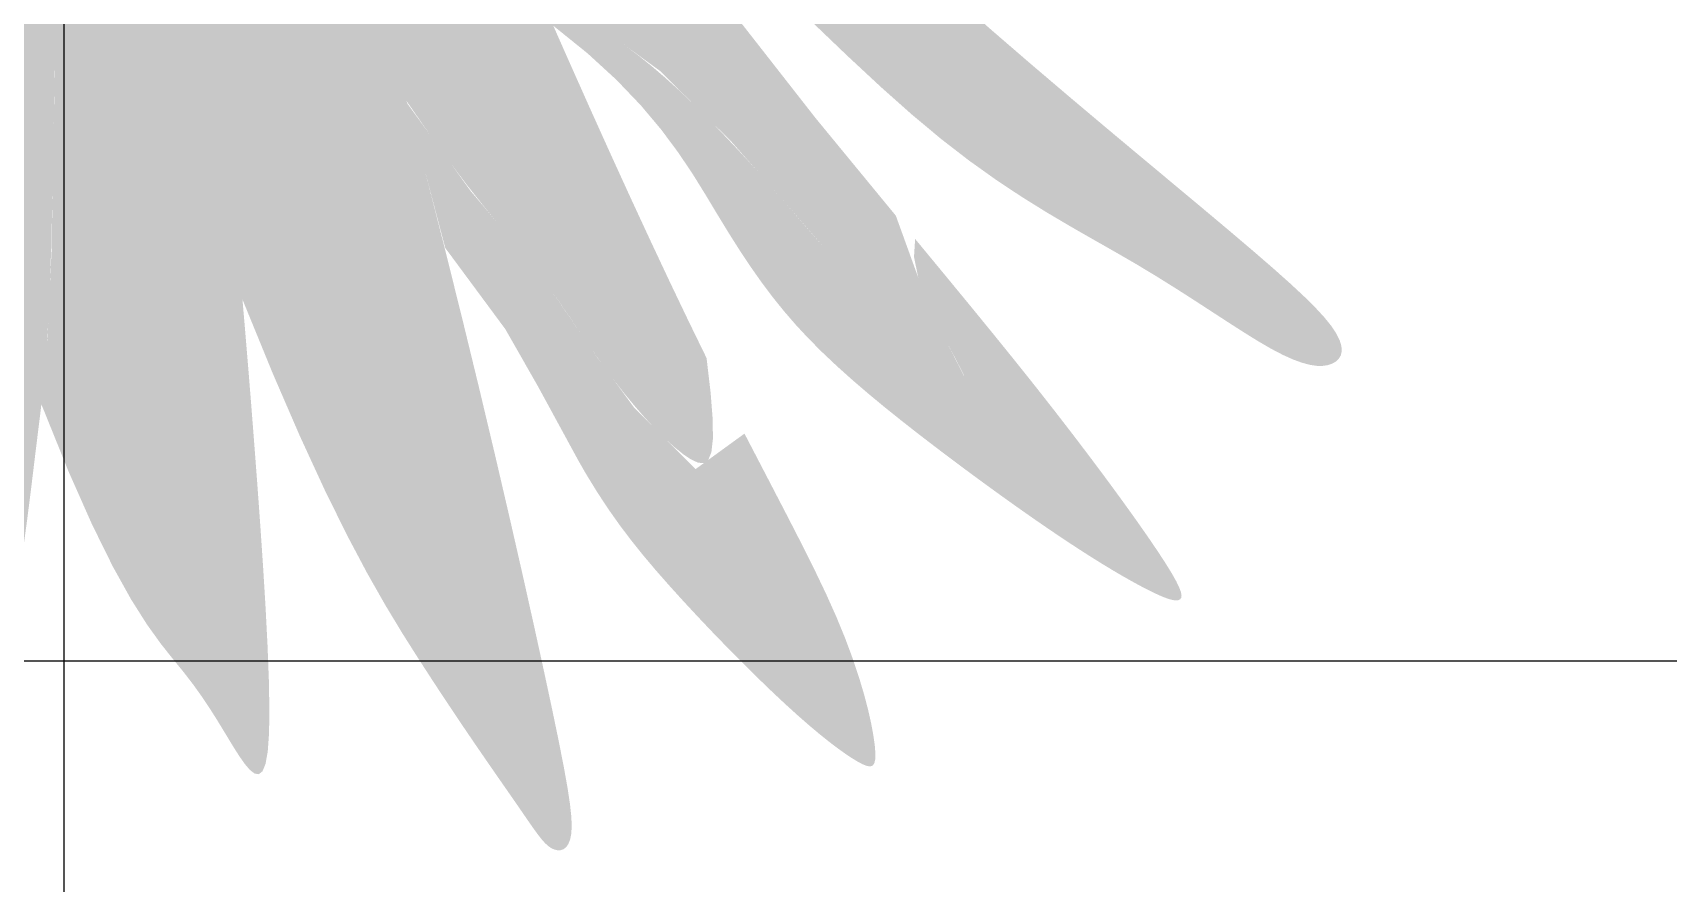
# Model space of a CAD drawing. Header units: millimetres. Extents: x 471 to 1044, y 7 to 541.
# Drawn here: x 847.76 to 856.89, y 122.46 to 127.21 of the extents above; entities that cross this region are included whole.
import ezdxf

# ---------------------------------------------------------------- set-up
doc = ezdxf.new("R2010")
doc.units = ezdxf.units.MM
doc.layers.add('Images', color=7, linetype='Continuous')
doc.layers.add('magpiefill', color=3, linetype='Continuous')
picture_1 = doc.add_image_def('image5.jpg', size_in_pixel=(1024, 768))
picture_2 = doc.add_image_def('image3.png', size_in_pixel=(1746, 774))

msp = doc.modelspace()

# ---------------------------------------------------------------- hatches: boundary and pattern name
at = {"layer": 'magpiefill'}
h = msp.add_hatch(color=253, dxfattribs=at)
h.dxf.hatch_style = 1
h.paths.add_polyline_path([(853.5413999579443, 126.8519227258764), (853.3300902440858, 127.031831310063), (853.1165250088832, 127.2161630509039), (852.9042731091051, 127.4026064848273), (852.7865336621123, 127.5083510807669), (852.793484508117, 127.3909313597562), (852.7661606065924, 127.3257220469329), (852.7096214992428, 127.3051340571011), (852.6289267277728, 127.3215783050649), (852.5291358338857, 127.3674657056282), (852.4153083592867, 127.4352071735951), (852.2925038456799, 127.5172136237696), (852.1657818347692, 127.6058959709559), (852.0394395050537, 127.6950916848651), (851.9147245822126, 127.7843444548378), (851.792122428719, 127.8746245251219), (851.6721184070473, 127.9669021399654), (851.5551978796705, 128.062147543616), (851.4418462090628, 128.1613309803217), (851.3325487576979, 128.2654226943304), (851.227790888049, 128.3753929298899), (851.1279009330844, 128.4918052856805), (851.0325791077478, 128.6135967781116), (850.9413685974771, 128.7392977780253), (850.853812587711, 128.8674386562633), (850.7694542638867, 128.9965497836677), (850.6878368114433, 129.1251615310799), (850.608503415818, 129.2518042693424), (850.5309972624493, 129.3750083692969), (850.4568216051268, 129.4921266501532), (850.3953199710488, 129.5958017245953), (850.3577959557635, 129.6774986536747), (850.3555531548211, 129.7286824984434), (850.3998951637707, 129.7408183199531), (850.5021255781619, 129.7053711792557), (850.6735479935439, 129.613806137403), (850.925466005466, 129.4575882554469), (850.8725952209145, 129.5206413509781), (850.6929200330994, 129.7354993316765), (850.5128527769168, 129.9489486330093), (850.3328337756359, 130.1580084768646), (850.1533033525245, 130.3596980851305), (849.9747018308506, 130.5510366796954), (849.7974695338828, 130.7290434824473), (849.7669016633292, 130.6679383700522), (849.9032984744565, 130.4975271463085), (849.9714976334192, 130.3271159225648), (849.8011051503734, 130.1811390078429), (849.8974852455142, 130.0406374080829), (850.0000153085173, 129.8899284871821), (850.1072131241606, 129.7310085543355), (850.2175964772212, 129.565873918738), (850.329683152476, 129.3965208895842), (850.4419909347037, 129.2249457760694), (850.5530376086806, 129.0531448873884), (850.6613409591844, 128.8831145327362), (850.7658156995387, 128.7164683632728), (850.8669642572543, 128.5532893980208), (850.9656859883864, 128.3932779979681), (850.9747532247782, 128.3786181094512), (851.3085309825403, 128.0514024264047), (851.6041785056289, 127.7605357401301), (851.866245657948, 127.5030267280577), (852.0992823034014, 127.2758840676182), (852.3078383058939, 127.0761164362422), (852.4964635293288, 126.9007325113603), (852.6697078376112, 126.7467409704031), (852.8321210946444, 126.6111504908012), (852.9875353008513, 126.4911329989977), (853.136911002727, 126.3845134174856), (853.2804908832852, 126.2892799177701), (853.4185176255398, 126.2034206713568), (853.5512339125041, 126.124923849751), (853.6788824271923, 126.0517776244581), (853.8017058526173, 125.9819701669834), (853.9199468717936, 125.9134896488326), (854.0337363433821, 125.8448497901915), (854.1427578286387, 125.7766665059691), (854.2465830644671, 125.7100812597549), (854.34478378777, 125.6462355151386), (854.436931735451, 125.5862707357097), (854.5225986444136, 125.5313283850579), (854.6013562515616, 125.4825499267727), (854.6727762937983, 125.4410768244437), (854.736592295518, 125.407755663632), (854.793184931081, 125.3822535177854), (854.8430966623371, 125.3639425823229), (854.8868699511379, 125.3521950526637), (854.9250472593342, 125.3463831242272), (854.9581710487762, 125.3458789924325), (854.9867837813156, 125.3500548526986), (855.0114279188026, 125.358282900445), (855.0324032424439, 125.370082769777), (855.0490388108672, 125.3855638495454), (855.0604210020558, 125.4049829672873), (855.065636193993, 125.4285969505396), (855.0637707646626, 125.4566626268395), (855.0539110920474, 125.489436823724), (855.0351435541309, 125.5271763687301), (855.0065545288969, 125.5701380893949), (854.9671875668339, 125.6187547893184), (854.9159149084546, 125.6741631763525), (854.8515659667771, 125.7376759344122), (854.7729701548199, 125.8106057474126), (854.6789568856013, 125.8942652992686), (854.5683555721387, 125.989967273895), (854.4399956274508, 126.099024355207), (854.2927064645562, 126.2227492271194), (854.1261074037641, 126.3618505489659), (853.9429773945524, 126.5146208817558), (853.7468852936893, 126.6787487619166)])
h = msp.add_hatch(color=255, dxfattribs=at)
h.dxf.hatch_style = 1
h.paths.add_polyline_path([(850.6705154185445, 127.5029357993614), (850.7031061199621, 127.4504570781791), (850.7405219461787, 127.4013456789142), (850.7836194310869, 127.3552544107525), (850.832227265302, 127.3111321773164), (850.8859171786205, 127.2677519058371), (850.9442609008381, 127.2238865235463), (851.262512144857, 126.992061553488), (851.6590711064916, 126.5992218912782), (851.8991796745106, 126.3273929281032), (851.9366808820353, 126.2840037348443), (852.180796727477, 126.0033733367792), (852.2127575316651, 125.9672900361882), (852.2911106665317, 125.8805865010934), (852.3777435166928, 125.7868629857764), (852.4732366111396, 125.6859340051584), (852.5734120162008, 125.5825794281839), (852.6729021825397, 125.4828204623037), (852.766339560819, 125.392678314968), (852.8483566017023, 125.3181741936277), (852.9135857558524, 125.2653293057332), (852.9566594739324, 125.2401648587351), (852.9722102066055, 125.2487020600839), (852.9592890033684, 125.288387429892), (852.8048012398469, 125.590236724355), (852.7480223295663, 125.7145793231049), (852.5780923442915, 126.1842575568798), (852.1307209256609, 126.7283979632481), (851.6954815575484, 127.2850162148696), (851.365382467425, 127.7576616046475), (851.1241490890895, 128.1370751937194), (850.7639500453699, 128.71944424165), (850.6613409591839, 128.8831145327362), (850.5530376086806, 129.0531448873884), (850.4419909347037, 129.2249457760694), (850.329683152476, 129.3965208895843), (850.2175964772212, 129.565873918738), (850.1072131241606, 129.7310085543356), (850.0000153085173, 129.8899284871822), (849.8974852455142, 130.0406374080829), (849.8011051503734, 130.1811390078429), (849.7328013304493, 130.1226224540725), (849.6987025043666, 129.91812898558), (849.8010004894115, 129.7136355170877), (849.7781513347429, 129.7050713925989), (849.8173331895462, 129.5369756279781), (849.8627092695117, 129.3823577092217), (849.9129378740683, 129.239618363356), (849.9666773026454, 129.1071583174074), (850.0225858546712, 128.9833782984023), (850.0793218295751, 128.8666790333667), (850.1355435267863, 128.7554612493271), (850.3179259273722, 128.3953791902372), (850.4513215373779, 128.0639261214445), (850.6594846323662, 127.5243324150265)])
h = msp.add_hatch(color=255, dxfattribs=at)
h.dxf.hatch_style = 1
h.paths.add_polyline_path([(850.6228215297808, 127.3444208216116), (850.4942585210613, 127.6350058158382), (850.3592374341654, 127.9361534087191), (850.2160709700449, 128.2481795553941), (850.0630718296518, 128.5714002110038), (849.8985527139387, 128.9061313306881), (849.7208263238565, 129.2526888695874), (849.5282053603589, 129.6113887828415), (849.2554102313063, 129.6795532723389), (849.2895090573886, 129.4409775590979), (849.1168677722387, 129.3939170350577), (849.1894795615219, 129.1609483918612), (849.2766944733546, 128.8706599398857), (849.3756269236026, 128.5325610573211), (849.4833913281316, 128.1561611223573), (849.5971021028074, 127.7509695131841), (849.7138736634959, 127.3264956079913), (849.8308204260622, 126.8922487849688), (849.8489341401444, 126.8233513246897), (849.9802666051339, 126.6338901399883), (850.0944635496492, 126.4760900953866), (850.1937934378172, 126.3449389699407), (850.2805247337653, 126.2354245427067), (850.3569259016206, 126.1425345927407), (850.4252654055106, 126.0612568990988), (850.4878117095625, 125.9865792408372), (850.5468332779035, 125.913489397012), (850.6042752210963, 125.837934176015), (850.6607892354457, 125.7596965035816), (850.7167036636922, 125.6795183347832), (850.7723468485754, 125.5981416246906), (850.8280471328355, 125.5163083283755), (850.8841328592132, 125.4347604009087), (850.9409323704488, 125.3542397973614), (850.9987740092813, 125.275488472805), (851.0577862599714, 125.1992983195228), (851.1172981728544, 125.1266609786474), (851.1764389397861, 125.0586180285231), (851.234337752622, 124.996211047495), (851.290123803217, 124.9404816139076), (851.3429262834268, 124.8924713061055), (851.391874385107, 124.8532217024336), (851.4360973001124, 124.8237743812363), (851.4747375989493, 124.8058031605939), (851.5069913667251, 124.803510817529), (851.5320680671973, 124.8217323687994), (851.5491771641248, 124.8653028311632), (851.5575281212643, 124.9390572213784), (851.5563304023742, 125.0478305562029), (851.5447934712131, 125.1964578523948), (851.5221267915379, 125.389774126712), (851.4224127338473, 125.5945084693697), (851.3176191569507, 125.81369517903), (851.2096707079838, 126.0433119786969), (851.0985816653445, 126.2832589880437), (850.984366307431, 126.5334363267441), (850.8670389126407, 126.7937441144714), (850.7466137593717, 127.064082470899)])
h = msp.add_hatch(color=253, dxfattribs=at)
h.dxf.hatch_style = 1
h.paths.add_polyline_path([(853.466172997985, 125.0920604434296), (853.354715214595, 125.2340915108056), (853.2380516729129, 125.3802936643484), (853.1171340641679, 125.5298060532511), (852.9929616629968, 125.6818296565423), (852.8665337440345, 125.8355654532506), (852.738849581918, 125.9902144224043), (852.6855751653363, 126.0546574589698), (852.6793655304125, 125.9536902467987), (852.703219330054, 125.8384126397777), (852.7480223295663, 125.7145793231049), (852.8048012398469, 125.590236724355), (852.8645827717935, 125.4734312711031), (852.9183936363036, 125.372209390924), (852.9572605442752, 125.2946175113927), (852.9722102066055, 125.2487020600839), (852.9566594739324, 125.2401648587351), (852.9135857558524, 125.2653293057332), (852.8483566017023, 125.3181741936277), (852.766339560819, 125.392678314968), (852.6729021825397, 125.4828204623037), (852.5734120162008, 125.5825794281839), (852.4732366111396, 125.6859340051584), (852.3777435166928, 125.7868629857764), (852.2911106665317, 125.8805865010934), (852.2127575316651, 125.9672900361882), (852.1409139674381, 126.048400414646), (852.0738098291934, 126.1253444600516), (852.009674972275, 126.1995489959899), (851.9467392520271, 126.272440846046), (851.8832325237934, 126.3454468338046), (851.8173846429179, 126.4199937828509), (851.7478584837529, 126.4970709574319), (851.6750489966873, 126.5759173844446), (851.5997841511182, 126.6553345314479), (851.5228919164431, 126.7341238660011), (851.4452002620594, 126.8110868556632), (851.3675371573643, 126.8850249679932), (851.2907305717547, 126.9547396705505), (851.2156084746287, 127.0190324308938), (851.1429322188508, 127.0771089841174), (851.0731966911574, 127.129792135455), (851.0068301617519, 127.1783089576751), (850.9442609008381, 127.2238865235463), (850.8859171786205, 127.2677519058371), (850.832227265302, 127.3111321773164), (850.7836194310869, 127.3552544107525), (850.7405219461787, 127.4013456789142), (850.7031061199621, 127.4504570781791), (850.6705154185445, 127.5029357993614), (850.6416363472138, 127.5589530568844), (850.6153554112582, 127.6186800651716), (850.5905591159656, 127.6822880386463), (850.5661339666246, 127.7499481917317), (850.5409664685233, 127.8218317388512), (850.5139431269497, 127.8981098944282), (850.4841312725464, 127.9788777769854), (850.4513215373779, 128.0639261214445), (850.4154853788625, 128.1529695668262), (850.3765942544185, 128.2457227521517), (850.334619621465, 128.3419003164418), (850.2895329374207, 128.4412168987175), (850.2413056597036, 128.5433871379999), (850.1899092457331, 128.6481256733099), (850.1355435267863, 128.7554612493271), (850.0793218295751, 128.8666790333667), (850.0225858546712, 128.9833782984023), (849.9666773026454, 129.1071583174074), (849.9129378740683, 129.239618363356), (849.8627092695117, 129.3823577092217), (849.8173331895462, 129.5369756279781), (849.7781513347429, 129.7050713925989), (849.5282053603589, 129.6113887828415), (849.7208263238565, 129.2526888695874), (849.8985527139387, 128.9061313306881), (850.0630718296518, 128.5714002110038), (850.2160709700449, 128.2481795553941), (850.3592374341654, 127.9361534087191), (850.4942585210617, 127.6350058158382), (850.6228215297808, 127.3444208216116), (850.6670742323606, 127.2442066991517), (850.8577481595851, 127.0904526379546), (851.019085222443, 126.9424854108537), (851.1549011588038, 126.8005056407845), (851.2690117065379, 126.6647139506828), (851.3652326035146, 126.5353109634842), (851.447379587604, 126.4124973021241), (851.5192683966754, 126.2964735895382), (851.5847147685988, 126.187440448662), (851.6470626536377, 126.0854152487203), (851.7077688516276, 125.9896823440933), (851.7678183747978, 125.8993428354502), (851.8281962353778, 125.8134978234606), (851.889887445597, 125.7312484087936), (851.9538770176844, 125.6516956921187), (852.0211499638697, 125.5739407741051), (852.0926912963816, 125.4970847554222), (852.1692171706311, 125.4203975775564), (852.2503683147527, 125.3438245452627), (852.3355166000608, 125.267479804113), (852.4240338978718, 125.1914774996793), (852.5152920795006, 125.1159317775337), (852.6086630162629, 125.0409567832482), (852.7035185794741, 124.9666666623949), (852.7992306404492, 124.8931755605456), (852.895166314592, 124.8206546967143), (852.9906736936557, 124.7495035836819), (853.0850961134813, 124.6801788076712), (853.177776909911, 124.613136954905), (853.2680594187852, 124.5488346116061), (853.3552869759453, 124.4877283639971), (853.4388029172335, 124.430274798301), (853.5179505784897, 124.3769305007404), (853.5921970150196, 124.3280474231135), (853.6615041599782, 124.2835589795196), (853.7259576659856, 124.2432939496332), (853.785643185661, 124.207081113129), (853.8406463716235, 124.1747492496817), (853.8910528764925, 124.1461271389659), (853.9369483528874, 124.1210435606561), (853.9784184534276, 124.099327294427), (854.0155535890137, 124.0808404124118), (854.0484632036726, 124.0655781565776), (854.0772614997111, 124.0535690613499), (854.1020626794382, 124.0448416611545), (854.1229809451609, 124.0394244904172), (854.1401304991875, 124.0373460835634), (854.1536255438261, 124.0386349750189), (854.1635802813842, 124.0433196992093), (854.16993285065, 124.0516333033441), (854.1719171363304, 124.0646268857684), (854.1685909596138, 124.0835560576114), (854.1590121416878, 124.1096764300016), (854.1422385037388, 124.1442436140683), (854.117327866956, 124.1885132209404), (854.0833380525257, 124.2437408617467), (854.0393268816358, 124.3111821476162), (853.9846281676425, 124.3916884211595), (853.9196796925737, 124.4844939509123), (853.8451952306266, 124.588428736892), (853.7618885559971, 124.7023227791162), (853.6704734428829, 124.8250060776023), (853.57166366548, 124.9553086323676)])
h = msp.add_hatch(color=253, dxfattribs=at)
h.dxf.hatch_style = 1
h.paths.add_polyline_path([(850.4968305180107, 124.1765852604849), (850.423699895515, 124.497694950091), (850.3423323538279, 124.8476693369685), (850.25325608351, 125.2225846493731), (850.1569992751213, 125.6185171155604), (850.0540901192223, 126.0315429637863), (849.9450568063728, 126.4577384223064), (849.8308204260622, 126.8922487849688), (849.7138736634959, 127.3264956079913), (849.5971021028074, 127.750969513184), (849.4833913281316, 128.1561611223573), (849.3756269236026, 128.5325610573211), (849.2766944733546, 128.8706599398857), (849.1894795615219, 129.1609483918611), (849.1168677722387, 129.3939170350577), (848.9795760268214, 129.3564924904007), (849.0979923754287, 128.9668929363771), (849.2103421944405, 128.5905849447182), (849.3162195777397, 128.2303823258818), (849.4152186192111, 127.889098890326), (849.5069334127386, 127.5695484485089), (849.5909580522059, 127.2745448108885), (849.6668866314965, 127.0069017879228), (849.7343132444946, 126.7694331900698), (849.79306142478, 126.5637300188976), (849.843872464711, 126.3864920404129), (849.8877170963431, 126.2331962117329), (849.9255660517304, 126.0993194899744), (849.958390062928, 125.9803388322542), (849.98715986199, 125.8717311956892), (850.0128461809711, 125.7689735373964), (850.0364197519264, 125.6675428144925), (850.0586466907396, 125.563940922276), (850.0794746486165, 125.4587695087707), (850.0986466605912, 125.353655160182), (850.115905761699, 125.2502244627153), (850.1309949869749, 125.1501040025759), (850.143657371453, 125.0549203659693), (850.153635950169, 124.9663001391007), (850.1606737581571, 124.8858699081755), (850.1645328671318, 124.8149994295669), (850.1650514955243, 124.7540311403187), (850.1620868984458, 124.7030506476428), (850.1554963310066, 124.6621435587505), (850.145137048318, 124.6313954808538), (850.1308663054899, 124.6108920211641), (850.1125413576344, 124.6007187868933), (850.090019459861, 124.6009613852529), (850.0632149660657, 124.6115246923099), (850.0322706252839, 124.6315906595517), (849.9973862853356, 124.6601605073212), (849.9587617940404, 124.6962354559613), (849.9165969992184, 124.7388167258146), (849.8710917486894, 124.786905537224), (849.8224458902739, 124.8395031105322), (849.7708592717916, 124.8956106660821), (849.7166269126135, 124.954305522248), (849.6604245183164, 125.0149693895313), (849.6030229660266, 125.0770600764648), (849.5451931328728, 125.1400353915815), (849.4877058959817, 125.2033531434142), (849.4313321324805, 125.266471140496), (849.3768427194975, 125.3288471913596), (849.325008534159, 125.3899391045379), (849.2764910083822, 125.4494852970843), (849.2315137932394, 125.5083466201333), (849.1901910945919, 125.5676645333397), (849.1526371183015, 125.6285804963585), (849.1189660702296, 125.6922359688445), (849.0892921562374, 125.7597724104527), (849.0637295821869, 125.8323312808379), (849.0423925539392, 125.911054039655), (849.0252525218054, 125.9966826357453), (849.0117099138977, 126.0883609746955), (849.0010224027762, 126.1848334512786), (848.9924476610029, 126.2848444602679), (848.9852433611384, 126.3871383964363), (848.978667175744, 126.4904596545569), (848.9719767773811, 126.593552629403), (848.9644298386108, 126.6951617157475), (848.9554505801354, 126.7944355749148), (848.9451294152257, 126.8921399344341), (848.9337233052922, 126.9894447883861), (848.9214892117468, 127.0875201308512), (848.9086840960015, 127.1875359559102), (848.8955649194675, 127.2906622576432), (848.8823886435564, 127.3980690301313), (848.8694122296795, 127.5109262674546), (848.8567831934454, 127.6299354899305), (848.8442112672494, 127.7539243228224), (848.8312967376835, 127.8812519176305), (848.817639891339, 128.0102774258551), (848.8028410148088, 128.1393599989963), (848.7865003946847, 128.2668587885543), (848.7682183175586, 128.3911329460292), (848.7475950700225, 128.5105416229213), (848.7244218891417, 128.6239453598524), (848.6992538138754, 128.7322102539297), (848.6728368336564, 128.8367037913826), (848.645916937918, 128.9387934584402), (848.6192401160913, 129.0398467413314), (848.5935523576097, 129.1412311262854), (848.569599651906, 129.2443140995314), (848.5481279884127, 129.3504631472985), (848.5393243359902, 129.3387308248517), (848.3688271919821, 129.2024018458568), (848.410919813545, 129.1349465912387), (848.4506066073384, 129.0493942110856), (848.4881007420597, 128.9466830413884), (848.523615386405, 128.827751418138), (848.5573637090718, 128.6935376773253), (848.589558878756, 128.5449801549413), (848.620414064155, 128.3830171869769), (848.6501424339651, 128.2085871094231), (848.6789168710782, 128.0228119297537), (848.706749115164, 127.8275483413734), (848.7336106200885, 127.6248367091698), (848.7594728397164, 127.4167173980305), (848.7843072279118, 127.2052307728432), (848.8080852385413, 126.9924171984954), (848.8307783254684, 126.7803170398748), (848.8523579425594, 126.570970661869), (848.8728288522409, 126.3657834908506), (848.8923290511896, 126.1636211991312), (848.9110298446437, 125.9627145205084), (848.9291025378418, 125.7612941887788), (848.9329241680628, 125.7171023745319), (849.1012719294774, 125.3056959393775), (849.2531308536225, 124.9548144973488), (849.3902691604937, 124.657099839666), (849.5144550700873, 124.4051937575496), (849.6274568023985, 124.1917380422194), (849.7310425774242, 124.0093744848959), (849.82698061516, 123.850744876799), (849.9170391356013, 123.708491009149), (850.0026297947923, 123.5764929317877), (850.0837379929656, 123.4535837290434), (850.159992566402, 123.3398347438659), (850.2310223513821, 123.2353173192051), (850.2964561841866, 123.1401027980108), (850.3559229010955, 123.0542625232329), (850.4090513383901, 122.9778678378213), (850.4554703323504, 122.9109900847257), (850.4950323673681, 122.8535603019803), (850.5284845202798, 122.8049483079549), (850.5567975160332, 122.7643836161039), (850.5809420795752, 122.7310957398813), (850.6018889358531, 122.7043141927414), (850.6206088098145, 122.6832684881384), (850.6380724264066, 122.6671881395263), (850.6552505105772, 122.6553026603595), (850.6728568311921, 122.6470698565477), (850.6905773327933, 122.6428607038229), (850.7078410038414, 122.6432744703732), (850.7240768327968, 122.6489104243863), (850.7387138081201, 122.6603678340498), (850.7511809182727, 122.6782459675517), (850.7609071517138, 122.7031440930798), (850.7673214969047, 122.7356614788218), (850.7698243902489, 122.7769728791864), (850.7677020599183, 122.8305549934656), (850.7602121820275, 122.9004600071721), (850.7466124326913, 122.9907401058188), (850.7261604880243, 123.1054474749186), (850.6981140241421, 123.2486342999842), (850.6617307171589, 123.4243527665284), (850.6162682431889, 123.636655060064), (850.5611960307558, 123.8882640398945)])
h = msp.add_hatch(color=255, dxfattribs=at)
h.dxf.hatch_style = 1
h.paths.add_polyline_path([(849.6668866314965, 127.0069017879228), (849.5909580522059, 127.2745448108885), (849.5069334127386, 127.5695484485088), (849.4152186192111, 127.889098890326), (849.3162195777397, 128.2303823258818), (849.2103421944405, 128.5905849447182), (849.0979923754287, 128.9668929363772), (848.9795760268214, 129.3564924904007), (848.9144174500877, 129.3387308248517), (848.7439203060801, 129.4409775590979), (848.6416223210351, 129.4750598038466), (848.5481279884127, 129.3504631472985), (848.569599651906, 129.2443140995314), (848.5935523576097, 129.1412311262854), (848.6192401160913, 129.0398467413314), (848.645916937918, 128.9387934584402), (848.6728368336564, 128.8367037913826), (848.6992538138754, 128.7322102539297), (848.7244218891417, 128.6239453598524), (848.7475950700225, 128.5105416229213), (848.7682183175586, 128.3911329460292), (848.7865003946847, 128.2668587885543), (848.8028410148088, 128.1393599989963), (848.817639891339, 128.0102774258551), (848.8312967376835, 127.8812519176305), (848.8442112672494, 127.7539243228224), (848.8567831934454, 127.6299354899305), (848.8694122296795, 127.5109262674546), (848.8823886435564, 127.3980690301313), (848.8955649194675, 127.2906622576433), (848.9086840960015, 127.1875359559102), (848.9214892117468, 127.0875201308513), (848.9337233052922, 126.9894447883861), (848.9451294152257, 126.8921399344341), (848.9554505801354, 126.7944355749148), (848.9644298386108, 126.6951617157475), (848.9719767773811, 126.593552629403), (848.978667175744, 126.490459654557), (848.9852433611384, 126.3871383964363), (848.9924476610029, 126.2848444602679), (849.0010224027762, 126.1848334512786), (849.0117099138977, 126.0883609746955), (849.0252525218054, 125.9966826357453), (849.0423925539392, 125.911054039655), (849.0637295821869, 125.8323312808379), (849.0892921562374, 125.7597724104527), (849.1189660702296, 125.6922359688445), (849.1526371183015, 125.6285804963585), (849.1901910945919, 125.5676645333397), (849.2315137932394, 125.5083466201333), (849.2764910083822, 125.4494852970843), (849.325008534159, 125.3899391045379), (849.3768427194975, 125.3288471913596), (849.4313321324805, 125.266471140496), (849.4877058959817, 125.2033531434142), (849.5451931328728, 125.1400353915816), (849.6030229660266, 125.0770600764648), (849.6604245183164, 125.0149693895314), (849.7166269126135, 124.9543055222481), (849.7708592717916, 124.895610666082), (849.8224458902739, 124.8395031105321), (849.8710917486894, 124.786905537224), (849.9165969992184, 124.7388167258146), (849.9587617940404, 124.6962354559613), (849.9973862853356, 124.6601605073212), (850.0322706252839, 124.6315906595517), (850.0632149660657, 124.6115246923099), (850.090019459861, 124.6009613852529), (850.1125413576344, 124.6007187868933), (850.1308663054899, 124.6108920211641), (850.145137048318, 124.6313954808538), (850.1554963310066, 124.6621435587505), (850.1620868984458, 124.7030506476428), (850.1650514955243, 124.7540311403187), (850.1645328671318, 124.8149994295669), (850.1606737581571, 124.8858699081755), (850.153635950169, 124.9663001391007), (850.143657371453, 125.0549203659693), (850.1309949869749, 125.1501040025759), (850.115905761699, 125.2502244627153), (850.0986466605912, 125.353655160182), (850.0794746486165, 125.4587695087707), (850.0586466907396, 125.563940922276), (850.0364197519264, 125.6675428144925), (850.0128461809711, 125.7689735373964), (849.98715986199, 125.8717311956892), (849.958390062928, 125.9803388322542), (849.9255660517304, 126.0993194899744), (849.8877170963431, 126.2331962117329), (849.843872464711, 126.3864920404129), (849.79306142478, 126.5637300188975), (849.7343132444946, 126.7694331900698)])
h = msp.add_hatch(color=255, dxfattribs=at)
h.dxf.hatch_style = 1
h.paths.add_polyline_path([(847.8682807154812, 125.9961250296366), (847.8444221925258, 125.484780941026), (847.9229043015528, 125.3385721508267), (847.9995265092732, 125.2117376961273), (848.0727546219239, 125.1046915864891), (848.1425262051778, 125.0151060070103), (848.2087788247065, 124.9406531427892), (848.2714500461836, 124.8790051789239), (848.3304774352803, 124.8278343005127), (848.3857985576699, 124.7848126926538), (848.4374256239132, 124.7479648392684), (848.4856694241319, 124.7167244195699), (848.5309153933351, 124.690877411594), (848.5735489665333, 124.6702097933772), (848.6139555787365, 124.6545075429555), (848.6525206649551, 124.6435566383651), (848.6896296601992, 124.637143057642), (848.7256679994787, 124.6350527788224), (848.7609691063246, 124.6374847213007), (848.795658358353, 124.646289569904), (848.8298091217005, 124.6637309508175), (848.8634947625044, 124.6920724902267), (848.8967886469006, 124.7335778143169), (848.9297641410274, 124.7905105492734), (848.9624946110205, 124.8651343212813), (848.9950534230177, 124.9597127565264), (848.9812650682895, 125.1362586129191), (848.9640488444263, 125.3498355011871), (848.9467184360235, 125.5575909377393), (848.9291025378418, 125.7612941887788), (848.9110298446437, 125.9627145205085), (848.8923290511896, 126.1636211991313), (848.8728288522409, 126.3657834908505), (848.8523579425594, 126.570970661869), (848.8307783254684, 126.7803170398748), (848.8080852385413, 126.9924171984954), (848.7843072279118, 127.2052307728432), (848.7594728397164, 127.4167173980305), (848.7336106200885, 127.6248367091697), (848.706749115164, 127.8275483413734), (848.6789168710782, 128.0228119297537), (848.6501424339651, 128.2085871094231), (848.620414064155, 128.3830171869769), (848.589558878756, 128.5449801549413), (848.5573637090718, 128.6935376773253), (848.523615386405, 128.827751418138), (848.4881007420597, 128.9466830413884), (848.4506066073384, 129.0493942110856), (848.410919813545, 129.1349465912387), (848.3688271919821, 129.2024018458568), (848.1983300479744, 129.2705663353543), (847.8874673898965, 129.0554620338416), (847.8931951116126, 128.513718897767), (847.891467568759, 127.7247628886924), (847.8835590396095, 126.8655112830777)])
h = msp.add_hatch(color=253, dxfattribs=at)
h.dxf.hatch_style = 1
h.paths.add_polyline_path([(847.7760760836788, 124.844297278987), (847.7901135960908, 124.9589237457895), (847.8034682675773, 125.0662757584378), (847.8160948953534, 125.1734993425624), (847.827950656663, 125.2898260695004), (847.8389927287501, 125.424487510589), (847.849178288858, 125.5867152371653), (847.8584645142316, 125.7857408205662), (847.8668085821143, 126.0307958321289), (847.8741676697502, 126.3311118431905), (847.8804833707097, 126.6904957356302), (847.8856349438709, 127.0910556334952), (847.8894860644375, 127.5094749713747), (847.8919004076145, 127.9224371838582), (847.8927416486056, 128.306625705535), (847.8918734626152, 128.6387239709944), (847.8891595248481, 128.8954154148258), (847.8844635105081, 129.0533834716184), (847.7550377749137, 128.9638261326157), (847.7550377749137, 129.1001551116107), (847.6497218151519, 129.1937223978082), (847.6470096658534, 129.1403373753528), (847.6481840559857, 129.0888036764884), (847.6524776801987, 129.0375359934618), (847.6591232331418, 128.9849490185201), (847.6673534094655, 128.9294574439102), (847.6764009038191, 128.8694759618789), (847.6854984108529, 128.8034192646734), (847.6938786252169, 128.7297020445403), (847.7009045034463, 128.6467107121817), (847.7064600496158, 128.5527185521199), (847.710559529686, 128.4459705673317), (847.7132172096165, 128.3247117607945), (847.7144473553687, 128.1871871354852), (847.714264232902, 128.0316416943812), (847.7126821081768, 127.8563204404593), (847.7097152471536, 127.659468376697), (847.7053945730352, 127.4408025150655), (847.6998176379941, 127.2059279035134), (847.6930986514446, 126.9619215989834), (847.6853518228033, 126.7158606584183), (847.6766913614845, 126.4748221387607), (847.6672314769028, 126.2458830969535), (847.6570863784743, 126.0361205899395), (847.6463702756134, 125.8526116746615), (847.6350593798745, 125.7006403638268), (847.6225779113686, 125.5783184932018), (847.6082120923445, 125.4819648543173), (847.5912481450525, 125.4078982387044), (847.5709722917429, 125.3524374378938), (847.5466707546641, 125.3119012434168), (847.5176297560672, 125.282608446804), (847.4831355182007, 125.2608778395865), (847.4427597744154, 125.2436227234502), (847.3972163024612, 125.2301344407007), (847.3475043911878, 125.2202988437988), (847.2946233294467, 125.214001785205), (847.2395724060882, 125.2111291173799), (847.1833509099617, 125.2115666927842), (847.1269581299186, 125.2152003638786), (847.0713933548088, 125.2219159831236), (847.0175511841846, 125.2316231836352), (846.9659074604021, 125.2443267211512), (846.9168333365208, 125.2600551320645), (846.8706999655994, 125.2788369527681), (846.8278785006962, 125.300700719655), (846.7887400948696, 125.3256749691182), (846.7536559011785, 125.3537882375507), (846.7229970726814, 125.3850690613455), (846.6970348367497, 125.4196030496816), (846.6756407180089, 125.4577041028821), (846.6585863153962, 125.4997431940562), (846.6456432278499, 125.5460912963127), (846.6365830543075, 125.5971193827607), (846.631177393707, 125.6531984265094), (846.629197844986, 125.7146994006678), (846.6304160070824, 125.7819932783449), (846.6346415445935, 125.8556555451059), (846.6418363847527, 125.9370797363397), (846.6520005204532, 126.0278638998914), (846.6651339445873, 126.1296060836059), (846.6812366500478, 126.2439043353282), (846.7003086297275, 126.3723567029035), (846.7223498765195, 126.5165612341767), (846.7473603833162, 126.6781159769927), (846.7753068380018, 126.8580325483952), (846.8060227084263, 127.054976842222), (846.8393081574297, 127.2670283215094), (846.874963347854, 127.4922664492943), (846.9127884425386, 127.7287706886128), (846.9525836043256, 127.974620502501), (846.994148996055, 128.2278953539958), (847.0372847805681, 128.4866747061336), (846.9366538945526, 128.4866747061336), (846.9302272616076, 128.4179368373782), (846.9134043860606, 128.3101150994403), (846.8879641115502, 128.1691679564366), (846.855685281713, 128.0010538724839), (846.8183467401884, 127.8117313116987), (846.7777273306131, 127.6071587381975), (846.7356058966259, 127.393294616097), (846.693761281864, 127.1760974095138), (846.6537377160537, 126.9609629304513), (846.6161409732729, 126.7510363824593), (846.5813422136869, 126.5489003169739), (846.5497125974618, 126.3571372854315), (846.5216232847636, 126.1783298392683), (846.4974454357582, 126.015060529921), (846.4775502106106, 125.8699119088255), (846.4623087694874, 125.7454665274183), (846.4518733833172, 125.6432582207582), (846.4455207660778, 125.5606259583932), (846.4423087425109, 125.4938599934942), (846.4412951373572, 125.4392505792315), (846.4415377753587, 125.3930879687758), (846.4420944812557, 125.3516624152977), (846.4420230797898, 125.3112641719678), (846.4403813957026, 125.2681834919566), (846.4364128332252, 125.219600016946), (846.4301031145521, 125.1662509426628), (846.4216235413685, 125.1097628533449), (846.4111454153597, 125.0517623332305), (846.3988400382098, 124.9938759665575), (846.3848787116051, 124.9377303375638), (846.3694327372293, 124.8849520304877), (846.5484009858208, 124.6950732794418), (846.7060461706944, 124.5306023743442), (846.8439134849784, 124.3894098263599), (846.9635481217999, 124.269366146654), (847.0664952742861, 124.1683418463913), (847.1543001355642, 124.084207436737), (847.2285078987618, 124.014833428856), (847.2906637570061, 123.9580903339134), (847.3422837776291, 123.9120418716529), (847.3847675247814, 123.8755245961335), (847.4194854368186, 123.8475682699931), (847.4478079520961, 123.8272026558696), (847.471105508969, 123.8134575164008), (847.4907485457927, 123.8053626142245), (847.5081075009232, 123.8019477119785), (847.524552812715, 123.8022425723007), (847.541212238287, 123.8057335411008), (847.5582428098107, 123.8137332973752), (847.5755588782197, 123.8280111033923), (847.5930747944487, 123.8503362214205), (847.6107049094323, 123.8824779137281), (847.6283635741045, 123.9262054425835), (847.6459651393991, 123.9832880702549), (847.6634239562511, 124.0554950590109), (847.680659133284, 124.1437538435911), (847.6976088098775, 124.2456245486226), (847.7142158831005, 124.3578254712034), (847.730423250023, 124.4770749084319), (847.7461738077143, 124.6000911574066), (847.7614104532429, 124.7235925152254)])
h = msp.add_hatch(color=253, dxfattribs=at)
h.dxf.hatch_style = 1
h.paths.add_polyline_path([(851.3130626268919, 124.1212430763744), (851.39107315365, 124.0350532799659), (851.4725668632361, 123.9472083747305), (851.5562304202256, 123.8590210367136), (851.6407504891938, 123.7718039419611), (851.7248137347158, 123.6868697665183), (851.8071068213674, 123.6055311864309), (851.8863164137235, 123.5291008777444), (851.9611291763601, 123.4588915165043), (852.0304696968076, 123.3959399269573), (852.0942142544184, 123.3401795261535), (852.1524770515, 123.2912678793444), (852.2053722903613, 123.2488625517813), (852.2530141733093, 123.2126211087154), (852.2955169026525, 123.1822011153979), (852.3329946806982, 123.1572601370803), (852.365561709755, 123.1374557390138), (852.3933274338485, 123.122649997594), (852.41638226388, 123.1135230337945), (852.4348118524683, 123.1109594797331), (852.4487018522334, 123.1158439675276), (852.4581379157942, 123.1290611292958), (852.4632056957701, 123.1514955971557), (852.4639908447805, 123.184032003225), (852.4605790154449, 123.2275549796217), (852.4529654494811, 123.2826923296148), (852.4407837450055, 123.3490445410793), (852.4235770892321, 123.4259552730413), (852.4008886693771, 123.5127681845271), (852.3722616726543, 123.6088269345627), (852.3372392862786, 123.7134751821745), (852.2953646974659, 123.8260565863886), (852.2461810934299, 123.9459148062312), (852.1894029660323, 124.0725885003977), (852.1254300257199, 124.2063963262603), (852.0548332875853, 124.3478519408604), (851.9781837667217, 124.4974690012396), (851.8960524782221, 124.6557611644392), (851.7336641811141, 124.9682187029841), (851.4608185306936, 124.7699601237296), (851.1200183910516, 125.1104143868679), (850.9146871770142, 125.3899725979512), (850.8720071768373, 125.4523909877038), (850.6579536681822, 125.7636220463922), (850.6042752210963, 125.837934176015), (850.5468332779035, 125.913489397012), (850.4878117095625, 125.9865792408372), (850.4252654055106, 126.0612568990989), (850.2056480887825, 126.3224526639406), (849.8522304176611, 126.8108135785235), (850.064238415702, 126.004418349039), (850.3995107708381, 125.551030802614), (850.5810906775557, 125.2326776273599), (850.8095804903835, 124.8128267711326), (850.8524271785966, 124.7384382998967), (850.9146062438492, 124.63746890469), (850.9766140322924, 124.5435480339677), (851.0392785097695, 124.4550063028371), (851.1034276421244, 124.3701743264052), (851.1698893952005, 124.2873827197794), (851.2394917348417, 124.2049620980667)])
h = msp.add_hatch(color=253, dxfattribs=at)
h.dxf.hatch_style = 1
h.paths.add_polyline_path([(849.0327235081229, 124.4528372903945), (849.015887911238, 124.6858047557488), (848.9985384128515, 124.9150910067321), (848.9950534230177, 124.9597127565264), (848.9624946110205, 124.8651343212813), (848.9297641410274, 124.7905105492734), (848.8967886469006, 124.7335778143169), (848.8634947625044, 124.6920724902267), (848.8298091217005, 124.6637309508175), (848.795658358353, 124.646289569904), (848.7609691063246, 124.6374847213007), (848.7256679994787, 124.6350527788224), (848.6896296601992, 124.637143057642), (848.6525206649551, 124.6435566383651), (848.6139555787365, 124.6545075429555), (848.5735489665333, 124.6702097933772), (848.5309153933351, 124.690877411594), (848.4856694241319, 124.7167244195699), (848.4374256239132, 124.7479648392684), (848.3857985576699, 124.7848126926538), (848.3304774352803, 124.8278343005127), (848.2714500461836, 124.8790051789239), (848.2087788247065, 124.9406531427892), (848.1425262051778, 125.0151060070103), (848.0727546219239, 125.1046915864891), (847.9995265092732, 125.2117376961273), (847.9229043015528, 125.3385721508267), (847.8429504330909, 125.4875227654889), (847.8389927287501, 125.424487510589), (847.827950656663, 125.2898260695004), (847.8160948953534, 125.1734993425624), (847.8111980817532, 125.1319162758613), (847.9611208436838, 124.7607112840558), (848.0933871506761, 124.4622968441969), (848.2096057268498, 124.226584129702), (848.3113852963245, 124.0434843139884), (848.4003345832209, 123.9029085704736), (848.4780623116583, 123.794768072575), (848.5461772057567, 123.70897399371), (848.606287989636, 123.6354375072959), (848.6598589867851, 123.5658011971908), (848.7077769181672, 123.4986332890153), (848.7507841041131, 123.4342334188307), (848.7896228649549, 123.3729012226982), (848.8250355210246, 123.3149363366791), (848.857764392653, 123.2606383968346), (848.8885518001728, 123.2103070392258), (848.9181400639147, 123.1642418999143), (848.9470383389441, 123.1233490156076), (848.9748231192618, 123.0909600256001), (849.0008377336019, 123.0710129698325), (849.0244255106979, 123.0674458882456), (849.0449297792845, 123.0841968207804), (849.0616938680953, 123.1252038073774), (849.0740611058648, 123.1944048879775), (849.081374821327, 123.2957381025216), (849.0832115096666, 123.4315386893351), (849.0800803318714, 123.5977306802826), (849.0727236153805, 123.788635305613), (849.0618836876331, 123.9985737955757), (849.0483028760675, 124.2218673804198)])

# ---------------------------------------------------------------- pictures from other files: only their frames are drawn
at = {"layer": 'Images'}
image = msp.add_image(picture_2, insert=(847.9378483133631, 114.7466176917877), size_in_units=(38.04769622447878, 16.866504511882344), dxfattribs=at)
image.dxf.flags = 15
image = msp.add_image(picture_1, insert=(750.4304416106974, 7.011593709746421), size_in_units=(155.58396225065832, 116.68797168799374), dxfattribs=at)
image.dxf.flags = 7

doc.saveas('drawing.dxf')
